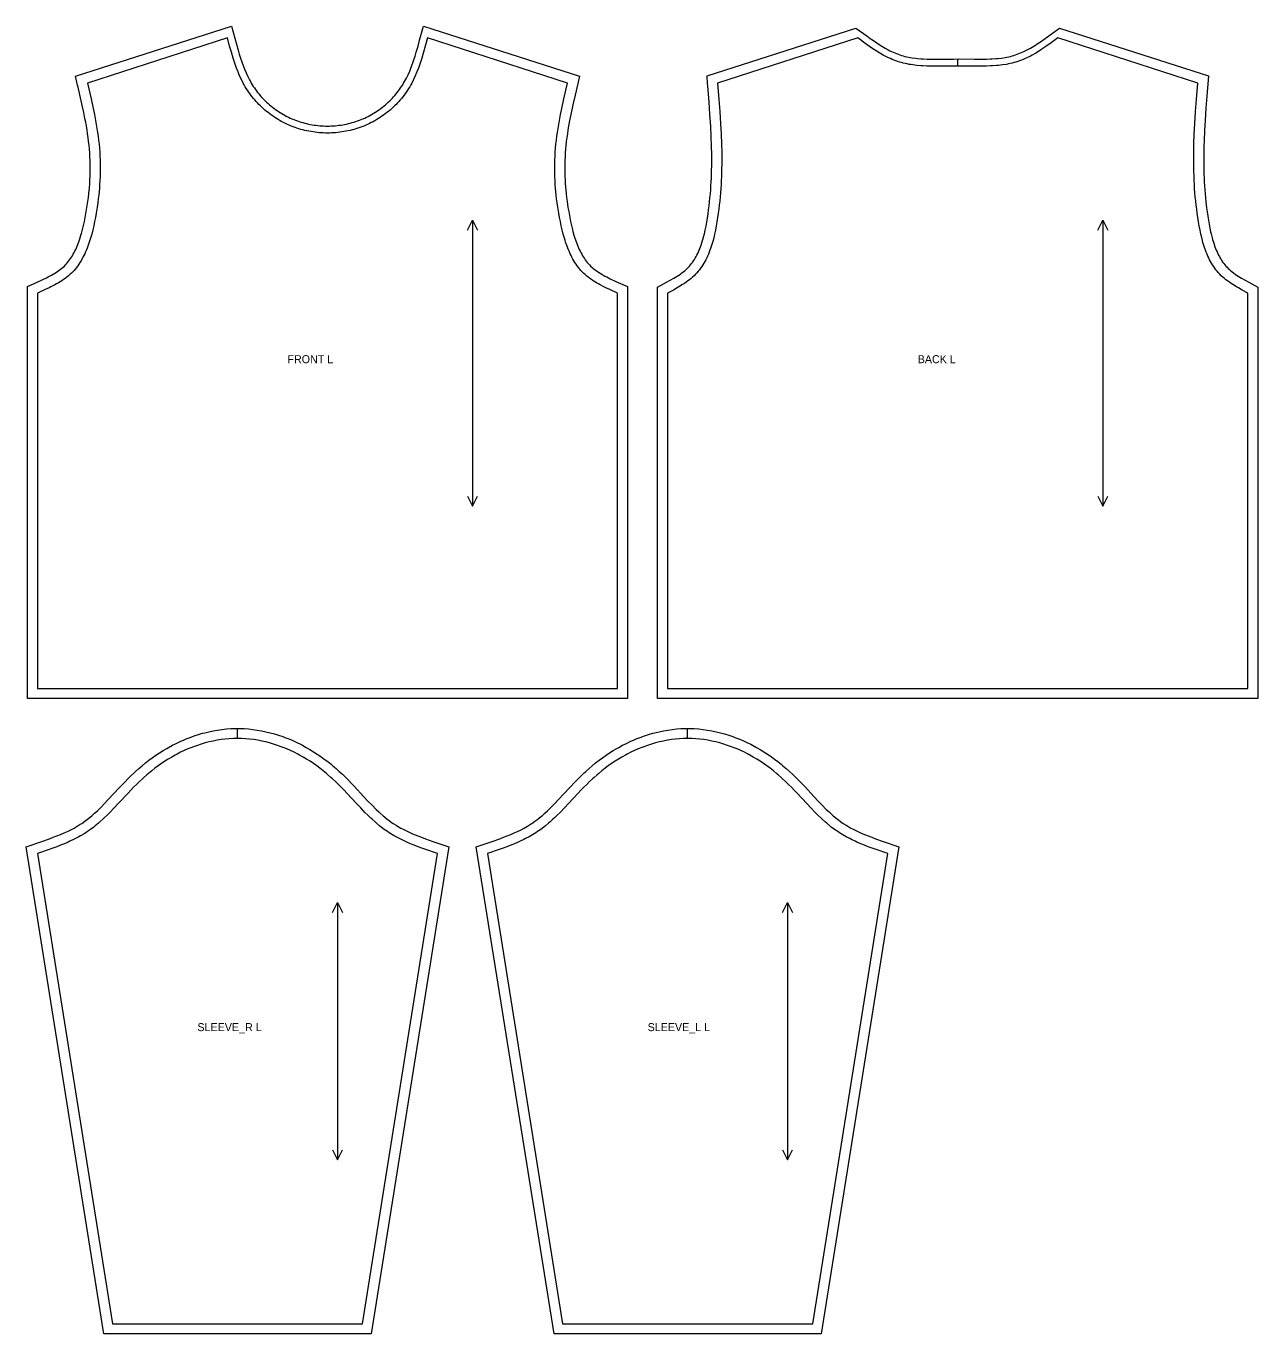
# Model space of a CAD drawing. Extents: x 24 to 1255, y 28 to 2066.
# Drawn here: x 24 to 1255, y 759 to 2066 of the extents above; entities that cross this region are included whole.
import ezdxf

# ---------------------------------------------------------------- set-up
doc = ezdxf.new("R2010")
doc.units = 0
for name, color, linetype in [('CUT', 7, 'CONTINUOUS'), ('GRAIN', 3, 'CONTINUOUS'), ('NOTCH', 1, 'CONTINUOUS'), ('SEW', 5, 'CONTINUOUS'), ('TEXT', 2, 'CONTINUOUS')]:
    doc.layers.add(name, color=color, linetype=linetype)

msp = doc.modelspace()

# ---------------------------------------------------------------- linework, layer by layer
at = {"layer": 'CUT'}
for points in [[(75.261, 2006.728), (73.169, 2015.701), (229.081, 2065.816), (233.95, 2047.713), (235.635, 2041.732), (236.803, 2037.801), (238.02, 2033.924), (239.297, 2030.106), (240.646, 2026.356), (242.078, 2022.678), (243.604, 2019.08), (245.234, 2015.567), (246.979, 2012.143), (247.899, 2010.466), (248.85, 2008.813), (249.837, 2007.185), (250.86, 2005.579), (251.892, 2004.039), (252.964, 2002.517), (254.072, 2001.015), (255.217, 1999.533), (256.398, 1998.074), (257.614, 1996.637), (258.863, 1995.223), (260.145, 1993.835), (261.46, 1992.471), (262.805, 1991.134), (264.18, 1989.824), (265.584, 1988.542), (267.017, 1987.288), (268.477, 1986.065), (269.963, 1984.872), (271.474, 1983.71), (273.01, 1982.58), (274.568, 1981.484), (276.15, 1980.421), (277.752, 1979.393), (279.375, 1978.401), (281.017, 1977.445), (282.677, 1976.526), (284.355, 1975.644), (286.048, 1974.802), (287.785, 1973.985), (289.539, 1973.208), (291.309, 1972.471), (293.094, 1971.773), (294.895, 1971.115), (296.709, 1970.497), (298.535, 1969.918), (300.375, 1969.379), (302.225, 1968.88), (304.086, 1968.42), (305.957, 1968), (307.836, 1967.621), (309.723, 1967.281), (311.617, 1966.981), (313.518, 1966.721), (315.423, 1966.5), (317.333, 1966.32), (319.247, 1966.18), (321.163, 1966.08), (323.081, 1966.02), (325, 1966), (326.919, 1966.02), (328.837, 1966.08), (330.753, 1966.18), (332.667, 1966.32), (334.577, 1966.5), (336.482, 1966.721), (338.383, 1966.981), (340.277, 1967.281), (342.164, 1967.621), (344.043, 1968), (345.914, 1968.42), (347.775, 1968.88), (349.625, 1969.379), (351.465, 1969.918), (353.291, 1970.497), (355.105, 1971.115), (356.906, 1971.773), (358.691, 1972.471), (360.461, 1973.208), (362.215, 1973.985), (363.952, 1974.802), (365.645, 1975.644), (367.323, 1976.526), (368.983, 1977.445), (370.625, 1978.401), (372.248, 1979.393), (373.85, 1980.421), (375.432, 1981.484), (376.99, 1982.58), (378.526, 1983.71), (380.037, 1984.872), (381.523, 1986.065), (382.983, 1987.288), (384.416, 1988.542), (385.82, 1989.824), (387.195, 1991.134), (388.54, 1992.471), (389.855, 1993.835), (391.137, 1995.223), (392.386, 1996.637), (393.602, 1998.074), (394.783, 1999.533), (395.928, 2001.015), (397.036, 2002.517), (398.108, 2004.039), (399.14, 2005.579), (400.163, 2007.185), (401.15, 2008.813), (402.101, 2010.466), (403.021, 2012.143), (403.908, 2013.843), (405.594, 2017.312), (407.171, 2020.869), (407.922, 2022.678), (409.354, 2026.356), (410.703, 2030.106), (411.35, 2032.007), (412.595, 2035.855), (413.786, 2039.76), (415.495, 2045.709), (417.148, 2051.748), (420.919, 2065.816), (576.831, 2015.701), (572.457, 1996.901), (570.256, 1987.136), (568.199, 1977.434), (567.062, 1971.642), (566.351, 1967.794), (565.368, 1962.042), (564.774, 1958.22), (564.232, 1954.408), (563.747, 1950.608), (563.323, 1946.817), (562.963, 1943.038), (562.665, 1939.195), (562.435, 1935.35), (562.274, 1931.5), (562.18, 1927.645), (562.153, 1923.783), (562.191, 1919.913), (562.296, 1916.034), (562.465, 1912.143), (562.699, 1908.241), (563.17, 1902.362), (563.563, 1898.424), (564.018, 1894.47), (564.536, 1890.499), (565.427, 1884.506), (566.098, 1880.486), (567.211, 1874.443), (568.021, 1870.451), (568.896, 1866.492), (569.845, 1862.582), (570.35, 1860.65), (571.423, 1856.844), (571.993, 1854.974), (573.206, 1851.308), (573.849, 1849.517), (575.214, 1846.027), (575.936, 1844.333), (576.686, 1842.675), (577.463, 1841.055), (578.269, 1839.474), (579.103, 1837.934), (579.966, 1836.437), (580.859, 1834.984), (581.781, 1833.577), (582.733, 1832.215), (583.716, 1830.901), (584.729, 1829.634), (585.775, 1828.416), (586.852, 1827.247), (587.962, 1826.128), (589.157, 1825.012), (590.407, 1823.927), (591.715, 1822.869), (593.082, 1821.834), (594.506, 1820.821), (595.985, 1819.829), (597.517, 1818.858), (599.1, 1817.905), (602.408, 1816.047), (604.128, 1815.14), (607.685, 1813.359), (613.269, 1810.742), (625, 1805.486), (625, 1394), (25, 1394), (25, 1805.486), (34.816, 1809.874), (40.484, 1812.482), (44.112, 1814.245), (45.872, 1815.14), (49.269, 1816.968), (52.483, 1818.858), (54.015, 1819.829), (55.494, 1820.821), (56.918, 1821.834), (58.285, 1822.869), (59.593, 1823.927), (60.843, 1825.012), (62.038, 1826.128), (63.148, 1827.247), (64.225, 1828.416), (65.271, 1829.634), (66.284, 1830.901), (67.267, 1832.215), (68.219, 1833.577), (69.141, 1834.984), (70.034, 1836.437), (70.897, 1837.934), (71.731, 1839.474), (72.537, 1841.055), (73.314, 1842.675), (74.786, 1846.027), (75.482, 1847.756), (76.794, 1851.308), (77.413, 1853.128), (78.577, 1856.844), (79.125, 1858.737), (80.155, 1862.582), (81.104, 1866.492), (81.979, 1870.451), (82.789, 1874.443), (83.902, 1880.486), (84.885, 1886.508), (85.464, 1890.499), (85.982, 1894.47), (86.437, 1898.424), (87.003, 1904.325), (87.301, 1908.241), (87.535, 1912.143), (87.704, 1916.034), (87.809, 1919.913), (87.847, 1923.783), (87.82, 1927.645), (87.726, 1931.5), (87.565, 1935.35), (87.335, 1939.195), (87.037, 1943.038), (86.677, 1946.817), (86.253, 1950.608), (85.768, 1954.408), (85.226, 1958.22), (84.632, 1962.042), (83.988, 1965.874), (83.299, 1969.717), (82.568, 1973.57), (81.404, 1979.369), (80.169, 1985.191), (78.878, 1991.035), (75.721, 2004.758)], [(705.032, 2008.196), (704.395, 2016.095), (853.246, 2063.94), (864.138, 2056.013), (867.458, 2053.637), (870.767, 2051.323), (874.067, 2049.091), (877.362, 2046.957), (880.656, 2044.938), (882.303, 2043.977), (885.6, 2042.162), (887.25, 2041.312), (890.557, 2039.734), (892.215, 2039.011), (893.876, 2038.334), (895.54, 2037.704), (897.211, 2037.122), (898.884, 2036.59), (900.577, 2036.102), (902.29, 2035.655), (904.025, 2035.248), (907.555, 2034.547), (909.35, 2034.25), (913, 2033.753), (914.853, 2033.551), (918.614, 2033.23), (920.521, 2033.107), (924.384, 2032.93), (928.308, 2032.831), (934.301, 2032.795), (950.788, 2032.98), (957.109, 2032.995), (971.641, 2032.824), (977.71, 2032.795), (983.661, 2032.872), (987.556, 2033.008), (989.479, 2033.107), (993.275, 2033.377), (995.147, 2033.551), (998.835, 2033.985), (1002.445, 2034.547), (1004.22, 2034.879), (1005.975, 2035.248), (1007.71, 2035.655), (1009.423, 2036.102), (1011.116, 2036.59), (1012.789, 2037.122), (1014.46, 2037.704), (1016.124, 2038.334), (1017.785, 2039.011), (1019.443, 2039.734), (1021.097, 2040.502), (1024.4, 2042.162), (1027.697, 2043.977), (1029.344, 2044.938), (1032.638, 2046.957), (1034.285, 2048.01), (1037.582, 2050.196), (1042.542, 2053.637), (1047.529, 2057.22), (1056.754, 2063.94), (1205.605, 2016.095), (1203.989, 1995.963), (1203.064, 1983.78), (1202.241, 1971.658), (1201.67, 1961.612), (1201.232, 1951.622), (1201.046, 1945.658), (1200.956, 1941.692), (1200.88, 1935.754), (1200.868, 1931.805), (1200.948, 1923.917), (1201.103, 1918.003), (1201.255, 1914.059), (1201.446, 1910.11), (1201.679, 1906.155), (1201.954, 1902.192), (1202.274, 1898.218), (1202.639, 1894.233), (1203.052, 1890.233), (1203.762, 1884.202), (1204.299, 1880.158), (1204.888, 1876.093), (1205.525, 1872.052), (1206.221, 1868.031), (1206.985, 1864.048), (1207.827, 1860.118), (1208.279, 1858.178), (1209.253, 1854.359), (1209.777, 1852.484), (1210.901, 1848.813), (1212.133, 1845.261), (1212.791, 1843.534), (1213.479, 1841.843), (1214.196, 1840.189), (1214.943, 1838.574), (1215.721, 1836.999), (1216.53, 1835.467), (1217.371, 1833.978), (1218.244, 1832.534), (1219.149, 1831.135), (1220.088, 1829.783), (1221.061, 1828.478), (1222.068, 1827.22), (1223.111, 1826.011), (1224.188, 1824.852), (1225.374, 1823.671), (1226.62, 1822.521), (1227.932, 1821.391), (1229.308, 1820.281), (1230.747, 1819.187), (1232.245, 1818.11), (1233.8, 1817.047), (1237.067, 1814.958), (1238.772, 1813.928), (1242.305, 1811.884), (1245.979, 1809.847), (1255, 1804.957), (1255, 1394), (655, 1394), (655, 1804.957), (664.021, 1809.847), (667.695, 1811.884), (671.228, 1813.928), (672.933, 1814.958), (676.2, 1817.047), (677.755, 1818.11), (679.253, 1819.187), (680.692, 1820.281), (682.068, 1821.391), (683.38, 1822.521), (684.626, 1823.671), (685.812, 1824.852), (686.889, 1826.011), (687.932, 1827.22), (688.939, 1828.478), (689.912, 1829.783), (690.851, 1831.135), (691.756, 1832.534), (692.629, 1833.978), (693.47, 1835.467), (694.279, 1836.999), (695.057, 1838.574), (695.804, 1840.189), (696.521, 1841.843), (697.209, 1843.534), (698.497, 1847.021), (699.674, 1850.635), (700.223, 1852.484), (701.245, 1856.258), (701.721, 1858.178), (702.605, 1862.075), (703.406, 1866.034), (704.135, 1870.038), (704.8, 1874.071), (705.413, 1878.129), (705.976, 1882.183), (706.487, 1886.217), (706.948, 1890.233), (707.361, 1894.233), (707.726, 1898.218), (708.046, 1902.192), (708.321, 1906.155), (708.554, 1910.11), (708.745, 1914.059), (708.958, 1919.975), (709.109, 1927.859), (709.132, 1931.805), (709.103, 1937.732), (708.954, 1945.658), (708.61, 1955.61), (708.116, 1965.624), (707.364, 1977.711), (706.484, 1989.864), (705.197, 2006.154)], [(25.125, 1237.424), (23.795, 1245.759), (39.545, 1251.116), (47.144, 1253.802), (50.867, 1255.182), (54.53, 1256.598), (58.126, 1258.059), (61.648, 1259.572), (65.091, 1261.144), (68.447, 1262.784), (71.711, 1264.499), (74.878, 1266.295), (77.943, 1268.181), (79.437, 1269.16), (82.353, 1271.195), (85.22, 1273.357), (88.048, 1275.638), (89.448, 1276.822), (92.227, 1279.27), (94.982, 1281.819), (99.081, 1285.81), (101.801, 1288.57), (105.88, 1292.834), (116.916, 1304.688), (122.638, 1310.722), (125.58, 1313.728), (128.587, 1316.711), (131.668, 1319.66), (133.239, 1321.118), (136.44, 1323.989), (139.707, 1326.785), (143.039, 1329.504), (146.435, 1332.144), (149.893, 1334.701), (153.414, 1337.173), (156.995, 1339.556), (160.635, 1341.849), (164.334, 1344.048), (166.205, 1345.111), (169.99, 1347.163), (173.831, 1349.115), (177.725, 1350.962), (181.673, 1352.702), (183.667, 1353.531), (187.692, 1355.104), (191.768, 1356.563), (195.932, 1357.917), (200.141, 1359.146), (202.262, 1359.713), (206.533, 1360.748), (210.841, 1361.649), (215.181, 1362.41), (219.549, 1363.029), (223.941, 1363.5), (228.353, 1363.818), (232.782, 1363.98), (235, 1364), (237.218, 1363.98), (241.647, 1363.818), (246.059, 1363.5), (250.451, 1363.029), (254.819, 1362.41), (259.159, 1361.649), (263.467, 1360.748), (267.738, 1359.713), (271.969, 1358.547), (276.156, 1357.255), (280.276, 1355.848), (282.308, 1355.104), (286.333, 1353.531), (290.307, 1351.845), (294.229, 1350.051), (298.097, 1348.152), (300.01, 1347.163), (303.795, 1345.111), (307.522, 1342.96), (311.192, 1340.714), (314.803, 1338.376), (318.354, 1335.948), (321.844, 1333.433), (325.271, 1330.834), (328.635, 1328.155), (330.293, 1326.785), (333.56, 1323.989), (336.761, 1321.118), (339.883, 1318.191), (342.926, 1315.223), (345.899, 1312.227), (348.811, 1309.214), (351.67, 1306.196), (361.392, 1295.744), (365.48, 1291.398), (369.558, 1287.181), (373.648, 1283.128), (376.393, 1280.532), (377.773, 1279.27), (380.552, 1276.822), (381.952, 1275.638), (384.78, 1273.357), (386.208, 1272.26), (389.098, 1270.161), (390.563, 1269.16), (393.577, 1267.227), (395.122, 1266.295), (398.289, 1264.499), (399.909, 1263.632), (403.22, 1261.955), (406.62, 1260.35), (410.103, 1258.808), (415.47, 1256.598), (419.133, 1255.182), (422.856, 1253.802), (430.455, 1251.116), (446.205, 1245.759), (368.531, 759), (101.469, 759), (100.125, 767.424)], [(475.125, 1237.424), (473.795, 1245.759), (489.545, 1251.116), (497.144, 1253.802), (500.867, 1255.182), (504.53, 1256.598), (508.126, 1258.059), (511.648, 1259.572), (515.091, 1261.144), (518.447, 1262.784), (521.711, 1264.499), (524.878, 1266.295), (527.943, 1268.181), (529.437, 1269.16), (532.353, 1271.195), (535.22, 1273.357), (538.048, 1275.638), (539.448, 1276.822), (542.227, 1279.27), (544.982, 1281.819), (549.081, 1285.81), (551.801, 1288.57), (555.88, 1292.834), (566.916, 1304.688), (572.638, 1310.722), (575.58, 1313.728), (578.587, 1316.711), (581.668, 1319.66), (583.239, 1321.118), (586.44, 1323.989), (589.707, 1326.785), (593.039, 1329.504), (596.435, 1332.144), (599.893, 1334.701), (603.414, 1337.173), (606.995, 1339.556), (610.635, 1341.849), (614.334, 1344.048), (616.205, 1345.111), (619.99, 1347.163), (623.831, 1349.115), (627.725, 1350.962), (631.673, 1352.702), (633.667, 1353.531), (637.692, 1355.104), (641.768, 1356.563), (645.932, 1357.917), (650.141, 1359.146), (652.262, 1359.713), (656.533, 1360.748), (660.841, 1361.649), (665.181, 1362.41), (669.549, 1363.029), (673.941, 1363.5), (678.353, 1363.818), (682.782, 1363.98), (685, 1364), (687.218, 1363.98), (691.647, 1363.818), (696.059, 1363.5), (700.451, 1363.029), (704.819, 1362.41), (709.159, 1361.649), (713.467, 1360.748), (717.738, 1359.713), (721.969, 1358.547), (726.156, 1357.255), (730.276, 1355.848), (732.308, 1355.104), (736.333, 1353.531), (740.307, 1351.845), (744.229, 1350.051), (748.097, 1348.152), (750.01, 1347.163), (753.795, 1345.111), (757.522, 1342.96), (761.192, 1340.714), (764.803, 1338.376), (768.354, 1335.948), (771.844, 1333.433), (775.271, 1330.834), (778.635, 1328.155), (780.293, 1326.785), (783.56, 1323.989), (786.761, 1321.118), (789.883, 1318.191), (792.926, 1315.223), (795.899, 1312.227), (798.811, 1309.214), (801.67, 1306.196), (811.392, 1295.744), (815.48, 1291.398), (819.558, 1287.181), (823.648, 1283.128), (826.393, 1280.532), (827.773, 1279.27), (830.552, 1276.822), (831.952, 1275.638), (834.78, 1273.357), (836.208, 1272.26), (839.098, 1270.161), (840.563, 1269.16), (843.577, 1267.227), (845.122, 1266.295), (848.289, 1264.499), (849.909, 1263.632), (853.22, 1261.955), (856.62, 1260.35), (860.103, 1258.808), (865.47, 1256.598), (869.133, 1255.182), (872.856, 1253.802), (880.455, 1251.116), (896.205, 1245.759), (818.531, 759), (551.469, 759), (550.125, 767.424)]]:
    msp.add_lwpolyline(points, close=True, dxfattribs=at)
at = {"layer": 'GRAIN'}
for points in [[(465, 1862), (470, 1872), (475, 1862)], [(470, 1872), (470, 1586)], [(1095, 1862), (1100, 1872), (1105, 1862)], [(1100, 1872), (1100, 1586)], [(465, 1596), (470, 1586), (475, 1596)], [(1095, 1596), (1100, 1586), (1105, 1596)], [(330, 1180.2), (335, 1190.2), (340, 1180.2)], [(335, 1190.2), (335, 932.8)], [(780, 1180.2), (785, 1190.2), (790, 1180.2)], [(785, 1190.2), (785, 932.8)], [(330, 942.8), (335, 932.8), (340, 942.8)], [(780, 942.8), (785, 932.8), (790, 942.8)]]:
    msp.add_lwpolyline(points, dxfattribs=at)
at = {"layer": 'NOTCH'}
for points in [[(955, 2026), (955, 2033)], [(235, 1354), (235, 1364)], [(685, 1354), (685, 1364)]]:
    msp.add_lwpolyline(points, dxfattribs=at)
at = {"layer": 'SEW'}
for points in [[(85, 2009), (88.634, 1993.226), (90.785, 1983.366), (91.997, 1977.45), (92.764, 1973.505), (93.84, 1967.586), (94.503, 1963.64), (95.117, 1959.693), (95.678, 1955.746), (96.182, 1951.798), (96.624, 1947.849), (97, 1943.9), (97.312, 1939.879), (97.552, 1935.857), (97.721, 1931.832), (97.819, 1927.802), (97.847, 1923.768), (97.807, 1919.728), (97.698, 1915.681), (97.521, 1911.626), (97.278, 1907.562), (96.968, 1903.488), (96.38, 1897.355), (95.907, 1893.251), (95.371, 1889.134), (94.771, 1885.002), (93.755, 1878.773), (93, 1874.6), (92.192, 1870.455), (91.314, 1866.307), (90.357, 1862.171), (89.31, 1858.063), (88.75, 1856.023), (87.549, 1851.984), (86.907, 1849.987), (85.531, 1846.05), (84.795, 1844.113), (84.025, 1842.2), (83.22, 1840.312), (82.379, 1838.452), (81.5, 1836.621), (80.583, 1834.821), (79.625, 1833.054), (78.626, 1831.322), (77.585, 1829.627), (76.5, 1827.971), (75.37, 1826.355), (74.194, 1824.782), (72.97, 1823.253), (71.697, 1821.77), (70.374, 1820.335), (69, 1818.95), (67.535, 1817.581), (66.017, 1816.263), (64.449, 1814.995), (62.835, 1813.772), (61.177, 1812.593), (59.478, 1811.454), (57.741, 1810.352), (55.969, 1809.285), (54.165, 1808.249), (52.332, 1807.242), (48.589, 1805.303), (46.686, 1804.365), (42.829, 1802.538), (35, 1799), (35, 1404), (615, 1404), (615, 1799), (607.171, 1802.538), (603.314, 1804.365), (601.411, 1805.303), (597.668, 1807.242), (595.835, 1808.249), (594.031, 1809.285), (592.259, 1810.352), (590.522, 1811.454), (588.823, 1812.593), (587.165, 1813.772), (585.551, 1814.995), (583.983, 1816.263), (582.465, 1817.581), (581, 1818.95), (579.626, 1820.335), (578.303, 1821.77), (577.03, 1823.253), (575.806, 1824.782), (574.63, 1826.355), (573.5, 1827.971), (572.415, 1829.627), (571.374, 1831.322), (570.375, 1833.054), (569.417, 1834.821), (568.5, 1836.621), (567.621, 1838.452), (566.78, 1840.312), (565.975, 1842.2), (565.205, 1844.113), (564.469, 1846.05), (563.093, 1849.987), (562.451, 1851.984), (561.25, 1856.023), (560.69, 1858.063), (559.643, 1862.171), (558.686, 1866.307), (557.808, 1870.455), (557, 1874.6), (556.245, 1878.773), (555.229, 1885.002), (554.629, 1889.134), (554.093, 1893.251), (553.62, 1897.355), (553.032, 1903.488), (552.722, 1907.562), (552.479, 1911.626), (552.302, 1915.681), (552.193, 1919.728), (552.153, 1923.768), (552.181, 1927.802), (552.279, 1931.832), (552.448, 1935.857), (552.688, 1939.879), (553, 1943.9), (553.376, 1947.849), (553.818, 1951.798), (554.322, 1955.746), (554.883, 1959.693), (555.497, 1963.64), (556.16, 1967.586), (557.236, 1973.505), (558.003, 1977.45), (559.215, 1983.366), (561.366, 1993.226), (565, 2009), (425, 2054), (422.799, 2045.856), (421.087, 2039.781), (419.274, 2033.759), (417.988, 2029.786), (416.625, 2025.853), (415.91, 2023.904), (414.407, 2020.045), (412.795, 2016.243), (411.061, 2012.506), (409.193, 2008.841), (408.204, 2007.037), (407.177, 2005.253), (406.109, 2003.49), (405, 2001.75), (403.878, 2000.076), (402.715, 1998.424), (401.513, 1996.795), (400.273, 1995.191), (398.995, 1993.612), (397.681, 1992.058), (396.331, 1990.531), (394.947, 1989.031), (393.528, 1987.56), (392.077, 1986.117), (390.594, 1984.704), (389.08, 1983.322), (387.536, 1981.971), (385.963, 1980.653), (384.362, 1979.367), (382.733, 1978.115), (381.078, 1976.898), (379.398, 1975.716), (377.693, 1974.57), (375.964, 1973.461), (374.213, 1972.39), (372.44, 1971.358), (370.646, 1970.365), (368.833, 1969.412), (367, 1968.5), (365.121, 1967.617), (363.224, 1966.777), (361.311, 1965.98), (359.381, 1965.226), (357.437, 1964.515), (355.478, 1963.847), (353.506, 1963.222), (351.522, 1962.641), (349.526, 1962.102), (347.519, 1961.607), (345.503, 1961.154), (343.478, 1960.745), (341.445, 1960.379), (339.405, 1960.056), (337.359, 1959.776), (335.307, 1959.539), (333.251, 1959.345), (331.191, 1959.194), (329.129, 1959.086), (327.065, 1959.022), (325, 1959), (322.935, 1959.022), (320.871, 1959.086), (318.809, 1959.194), (316.749, 1959.345), (314.693, 1959.539), (312.641, 1959.776), (310.595, 1960.056), (308.555, 1960.379), (306.522, 1960.745), (304.497, 1961.154), (302.481, 1961.607), (300.474, 1962.102), (298.478, 1962.641), (296.494, 1963.222), (294.522, 1963.847), (292.563, 1964.515), (290.619, 1965.226), (288.689, 1965.98), (286.776, 1966.777), (284.879, 1967.617), (283, 1968.5), (281.167, 1969.412), (279.354, 1970.365), (277.56, 1971.358), (275.787, 1972.39), (274.036, 1973.461), (272.307, 1974.57), (270.602, 1975.716), (268.922, 1976.898), (267.267, 1978.115), (265.638, 1979.367), (264.037, 1980.653), (262.464, 1981.971), (260.92, 1983.322), (259.406, 1984.704), (257.923, 1986.117), (256.472, 1987.56), (255.053, 1989.031), (253.669, 1990.531), (252.319, 1992.058), (251.005, 1993.612), (249.727, 1995.191), (248.487, 1996.795), (247.285, 1998.424), (246.122, 2000.076), (245, 2001.75), (243.891, 2003.49), (242.823, 2005.253), (241.796, 2007.037), (240.807, 2008.841), (238.939, 2012.506), (237.205, 2016.243), (235.593, 2020.045), (234.09, 2023.904), (233.375, 2025.853), (232.012, 2029.786), (230.726, 2033.759), (228.913, 2039.781), (227.201, 2045.856), (225, 2054)], [(715, 2009), (716.298, 1992.664), (717.2, 1980.427), (717.985, 1968.213), (718.513, 1958.061), (718.895, 1947.939), (719.076, 1939.86), (719.13, 1933.807), (719.125, 1929.775), (719.007, 1921.707), (718.818, 1915.648), (718.643, 1911.601), (718.426, 1907.546), (718.165, 1903.481), (717.859, 1899.404), (717.507, 1895.314), (717.107, 1891.209), (716.658, 1887.087), (716.158, 1882.945), (715.606, 1878.784), (715, 1874.6), (714.342, 1870.424), (713.618, 1866.24), (712.816, 1862.062), (711.926, 1857.906), (711.444, 1855.84), (710.399, 1851.744), (709.833, 1849.717), (708.607, 1845.715), (707.945, 1843.744), (707.247, 1841.794), (706.513, 1839.87), (705.741, 1837.971), (704.93, 1836.1), (704.078, 1834.259), (703.184, 1832.449), (702.246, 1830.673), (701.263, 1828.933), (700.233, 1827.23), (699.156, 1825.566), (698.029, 1823.943), (696.852, 1822.363), (695.622, 1820.828), (694.338, 1819.34), (693, 1817.9), (691.547, 1816.453), (690.036, 1815.058), (688.472, 1813.711), (686.858, 1812.408), (685.198, 1811.146), (683.496, 1809.922), (681.755, 1808.733), (679.981, 1807.574), (676.343, 1805.334), (674.487, 1804.247), (670.723, 1802.121), (665, 1799), (665, 1404), (1245, 1404), (1245, 1799), (1239.277, 1802.121), (1235.513, 1804.247), (1233.657, 1805.334), (1230.019, 1807.574), (1228.245, 1808.733), (1226.504, 1809.922), (1224.802, 1811.146), (1223.142, 1812.408), (1221.528, 1813.711), (1219.964, 1815.058), (1218.453, 1816.453), (1217, 1817.9), (1215.662, 1819.34), (1214.378, 1820.828), (1213.148, 1822.363), (1211.971, 1823.943), (1210.844, 1825.566), (1209.767, 1827.23), (1208.737, 1828.933), (1207.754, 1830.673), (1206.816, 1832.449), (1205.922, 1834.259), (1205.07, 1836.1), (1204.259, 1837.971), (1203.487, 1839.87), (1202.753, 1841.794), (1202.055, 1843.744), (1201.393, 1845.715), (1200.167, 1849.717), (1199.601, 1851.744), (1198.556, 1855.84), (1198.074, 1857.906), (1197.184, 1862.062), (1196.382, 1866.24), (1195.658, 1870.424), (1195, 1874.6), (1194.394, 1878.784), (1193.842, 1882.945), (1193.342, 1887.087), (1192.893, 1891.209), (1192.493, 1895.314), (1192.141, 1899.404), (1191.835, 1903.481), (1191.574, 1907.546), (1191.357, 1911.601), (1191.182, 1915.648), (1190.993, 1921.707), (1190.875, 1929.775), (1190.87, 1933.807), (1190.924, 1939.86), (1191.105, 1947.939), (1191.487, 1958.061), (1192.015, 1968.213), (1192.8, 1980.427), (1193.702, 1992.664), (1195, 2009), (1055, 2054), (1048.274, 2049.126), (1043.203, 2045.558), (1038.09, 2042.135), (1034.649, 2039.964), (1032.917, 2038.918), (1029.425, 2036.919), (1027.664, 2035.969), (1024.11, 2034.183), (1022.315, 2033.351), (1020.507, 2032.562), (1018.686, 2031.819), (1016.85, 2031.124), (1015, 2030.48), (1013.146, 2029.891), (1011.276, 2029.352), (1009.393, 2028.861), (1007.495, 2028.415), (1005.585, 2028.014), (1003.661, 2027.653), (999.778, 2027.049), (995.85, 2026.586), (993.871, 2026.402), (989.883, 2026.119), (987.876, 2026.016), (983.838, 2025.874), (977.729, 2025.795), (971.569, 2025.824), (957.076, 2025.995), (950.848, 2025.981), (934.32, 2025.795), (928.192, 2025.832), (924.139, 2025.935), (920.117, 2026.119), (918.118, 2026.247), (914.15, 2026.586), (912.18, 2026.801), (908.274, 2027.333), (906.339, 2027.653), (904.415, 2028.014), (902.505, 2028.415), (900.607, 2028.861), (898.724, 2029.352), (896.854, 2029.891), (895, 2030.48), (893.15, 2031.124), (891.314, 2031.819), (889.493, 2032.562), (887.685, 2033.351), (885.89, 2034.183), (882.336, 2035.969), (880.575, 2036.919), (877.083, 2038.918), (873.627, 2041.037), (870.2, 2043.256), (866.797, 2045.558), (863.413, 2047.924), (855, 2054)], [(35, 1239), (110, 769), (360, 769), (435, 1239), (423.303, 1243.02), (419.435, 1244.405), (415.595, 1245.829), (411.788, 1247.301), (408.022, 1248.83), (404.304, 1250.428), (402.464, 1251.254), (398.829, 1252.971), (397.036, 1253.863), (393.5, 1255.721), (391.759, 1256.689), (388.337, 1258.709), (386.658, 1259.764), (385, 1260.85), (381.772, 1263.103), (378.626, 1265.474), (377.081, 1266.701), (374.044, 1269.23), (372.549, 1270.529), (369.602, 1273.192), (368.147, 1274.553), (365.273, 1277.327), (362.436, 1280.161), (358.237, 1284.504), (354.078, 1288.925), (344.386, 1299.345), (341.583, 1302.303), (338.751, 1305.233), (335.882, 1308.124), (332.968, 1310.967), (330, 1313.75), (328.492, 1315.118), (325.432, 1317.799), (323.879, 1319.113), (320.73, 1321.683), (317.523, 1324.176), (314.26, 1326.588), (310.942, 1328.918), (307.57, 1331.163), (304.145, 1333.319), (300.668, 1335.386), (297.142, 1337.359), (295.36, 1338.31), (291.761, 1340.139), (288.115, 1341.868), (284.423, 1343.495), (280.686, 1345.018), (278.801, 1345.739), (275, 1347.1), (271.12, 1348.361), (267.203, 1349.505), (263.251, 1350.528), (259.27, 1351.427), (255.264, 1352.198), (251.237, 1352.837), (247.192, 1353.34), (243.135, 1353.704), (239.07, 1353.925), (235, 1354), (230.93, 1353.925), (226.865, 1353.704), (222.808, 1353.34), (218.763, 1352.837), (214.736, 1352.198), (210.73, 1351.427), (206.749, 1350.528), (202.797, 1349.505), (198.88, 1348.361), (195, 1347.1), (191.199, 1345.739), (189.314, 1345.018), (185.577, 1343.495), (181.885, 1341.868), (178.239, 1340.139), (174.64, 1338.31), (172.858, 1337.359), (169.332, 1335.386), (165.855, 1333.319), (162.43, 1331.163), (159.058, 1328.918), (155.74, 1326.588), (152.477, 1324.176), (149.27, 1321.683), (146.121, 1319.113), (144.568, 1317.799), (141.508, 1315.118), (140, 1313.75), (137.032, 1310.967), (134.118, 1308.124), (131.249, 1305.233), (128.417, 1302.303), (125.614, 1299.345), (115.922, 1288.925), (111.763, 1284.504), (107.564, 1280.161), (104.727, 1277.327), (101.853, 1274.553), (100.398, 1273.192), (97.451, 1270.529), (95.956, 1269.23), (92.919, 1266.701), (91.374, 1265.474), (88.228, 1263.103), (85, 1260.85), (83.342, 1259.764), (81.663, 1258.709), (78.241, 1256.689), (76.5, 1255.721), (72.964, 1253.863), (71.171, 1252.971), (67.536, 1251.254), (65.696, 1250.428), (61.978, 1248.83), (58.212, 1247.301), (54.405, 1245.829), (50.565, 1244.405), (46.697, 1243.02)], [(485, 1239), (560, 769), (810, 769), (885, 1239), (873.303, 1243.02), (869.435, 1244.405), (865.595, 1245.829), (861.788, 1247.301), (858.022, 1248.83), (854.304, 1250.428), (852.464, 1251.254), (848.829, 1252.971), (847.036, 1253.863), (843.5, 1255.721), (841.759, 1256.689), (838.337, 1258.709), (836.658, 1259.764), (835, 1260.85), (831.772, 1263.103), (828.626, 1265.474), (827.081, 1266.701), (824.044, 1269.23), (822.549, 1270.529), (819.602, 1273.192), (818.147, 1274.553), (815.273, 1277.327), (812.436, 1280.161), (808.237, 1284.504), (804.078, 1288.925), (794.386, 1299.345), (791.583, 1302.303), (788.751, 1305.233), (785.882, 1308.124), (782.968, 1310.967), (780, 1313.75), (778.492, 1315.118), (775.432, 1317.799), (773.879, 1319.113), (770.73, 1321.683), (767.523, 1324.176), (764.26, 1326.588), (760.942, 1328.918), (757.57, 1331.163), (754.145, 1333.319), (750.668, 1335.386), (747.142, 1337.359), (745.36, 1338.31), (741.761, 1340.139), (738.115, 1341.868), (734.423, 1343.495), (730.686, 1345.018), (728.801, 1345.739), (725, 1347.1), (721.12, 1348.361), (717.203, 1349.505), (713.251, 1350.528), (709.27, 1351.427), (705.264, 1352.198), (701.237, 1352.837), (697.192, 1353.34), (693.135, 1353.704), (689.07, 1353.925), (685, 1354), (680.93, 1353.925), (676.865, 1353.704), (672.808, 1353.34), (668.763, 1352.837), (664.736, 1352.198), (660.73, 1351.427), (656.749, 1350.528), (652.797, 1349.505), (648.88, 1348.361), (645, 1347.1), (641.199, 1345.739), (639.314, 1345.018), (635.577, 1343.495), (631.885, 1341.868), (628.239, 1340.139), (624.64, 1338.31), (622.858, 1337.359), (619.332, 1335.386), (615.855, 1333.319), (612.43, 1331.163), (609.058, 1328.918), (605.74, 1326.588), (602.477, 1324.176), (599.27, 1321.683), (596.121, 1319.113), (594.568, 1317.799), (591.508, 1315.118), (590, 1313.75), (587.032, 1310.967), (584.118, 1308.124), (581.249, 1305.233), (578.417, 1302.303), (575.614, 1299.345), (565.922, 1288.925), (561.763, 1284.504), (557.564, 1280.161), (554.727, 1277.327), (551.853, 1274.553), (550.398, 1273.192), (547.451, 1270.529), (545.956, 1269.23), (542.919, 1266.701), (541.374, 1265.474), (538.228, 1263.103), (535, 1260.85), (533.342, 1259.764), (531.663, 1258.709), (528.241, 1256.689), (526.5, 1255.721), (522.964, 1253.863), (521.171, 1252.971), (517.536, 1251.254), (515.696, 1250.428), (511.978, 1248.83), (508.212, 1247.301), (504.405, 1245.829), (500.565, 1244.405), (496.697, 1243.02)]]:
    msp.add_lwpolyline(points, close=True, dxfattribs=at)

# ---------------------------------------------------------------- texts
at = {"layer": 'TEXT'}
for s, p in [('FRONT L', (285, 1729)), ('BACK L', (915, 1729)), ('SLEEVE_R L', (195, 1061.5)), ('SLEEVE_L L', (645, 1061.5))]:
    msp.add_text(s, height=8, dxfattribs=at).set_placement(p)

doc.saveas('drawing.dxf')
